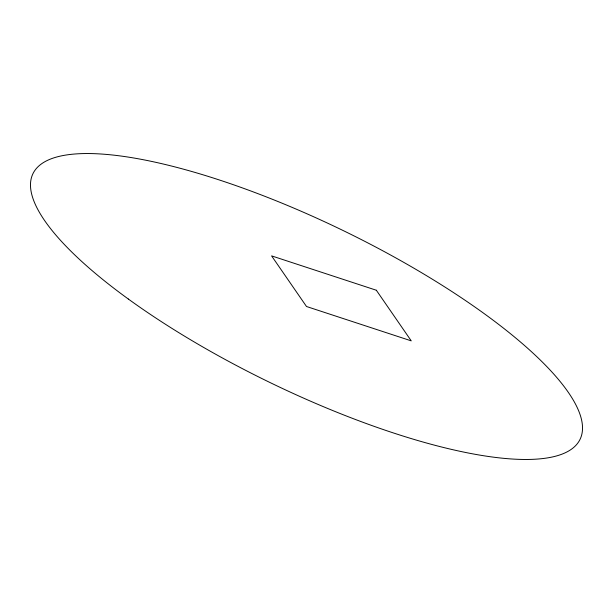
<?xml version="1.0" encoding="UTF-8"?>
<svg xmlns="http://www.w3.org/2000/svg" width="613" height="613" viewBox="0 0 613 613"><rect width="100%" height="100%" fill="white"/><g stroke="black" fill="none" stroke-linecap="round" stroke-linejoin="round"><path stroke-width="0.92" d="M376.336 290.24L271.59 255.874L306.5 306.5L411.246 340.866L376.336 290.24M128.316 299.014A304.094 84.333 25.9 0 0 578.159 442.555A304.094 84.333 25.9 0 0 213.025 177.931A304.094 84.333 25.9 0 0 128.316 299.014"/></g></svg>
